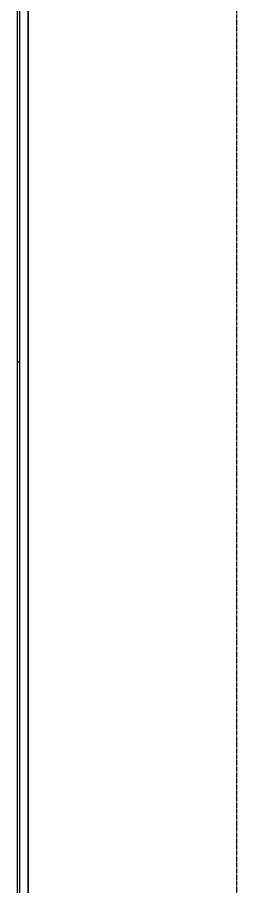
# Model space of a CAD drawing. Extents: x 11992 to 29481, y -6727 to 6811.
# Drawn here: x 17297 to 17349.6, y 2478.8 to 2687.1 of the extents above; entities that cross this region are included whole.
import ezdxf

# ---------------------------------------------------------------- set-up
doc = ezdxf.new("R2010")
doc.units = 0
doc.header["$MEASUREMENT"] = 0
doc.linetypes.add('DASHED', pattern=[19.05, 12.7, -6.35])
doc.layers.get('0').update_dxf_attribs({"color": 8, "linetype": 'CONTINUOUS'})
doc.layers.add('DQ-BEAM-DASH', color=8, linetype='DASHED')
doc.layers.add('WALL', color=8, linetype='CONTINUOUS')

# ---------------------------------------------------------------- blocks, each defined once
blk = doc.blocks.new('MB-B')
at = {"layer": 'DQ-BEAM-DASH', "ltscale": 0.01}
blk.add_line((-12750, 8000), (-12750, 5000), dxfattribs=at)

msp = doc.modelspace()

# ---------------------------------------------------------------- linework, layer by layer
for p, q in [((17299.62, 1800.6, 559.57), (17299.64, 3630.6, 559.57)), ((17299.62, 1800.6, 429.57), (17299.64, 3630.6, 429.57)), ((17299.62, 1800.6, 429.57), (17299.64, 3630.6, 429.57)), ((17299.62, 1800.6, -40.43), (17299.64, 3630.6, -40.43)), ((17299.64, 3630.6, 559.57), (17299.62, 1800.6, 559.57)), ((17299.62, 1800.6, -2440.43), (17299.64, 3630.6, -2440.43)), ((17299.62, 1800.6, -2440.43), (17299.64, 3630.6, -2440.43)), ((17299.62, 1800.6, -2640.43), (17299.64, 3630.6, -2640.43)), ((17297.04, 2604.6, -2461.42), (17297.04, 3404.6, -2461.42)), ((17297.63, 2604.6, -2441.43), (17297.63, 3404.6, -2441.43)), ((17297.04, 1804.6, -2461.42), (17297.04, 2604.6, -2461.42)), ((17297.04, 2604.6, -2461.42), (17297.63, 2604.6, -2441.43)), ((17297.04, 2604.6, -2461.42), (17297.63, 2604.6, -2441.43)), ((17297.63, 1804.6, -2441.43), (17297.63, 2604.6, -2441.43))]:
    msp.add_line(p, q)
at = {"layer": 'WALL'}
msp.add_line((17299.62, 1800.55), (17299.63, 3630.55), dxfattribs=at)

# ---------------------------------------------------------------- block references
msp.add_blockref('MB-B', (30099.61, -4369.45))

doc.saveas('drawing.dxf')
